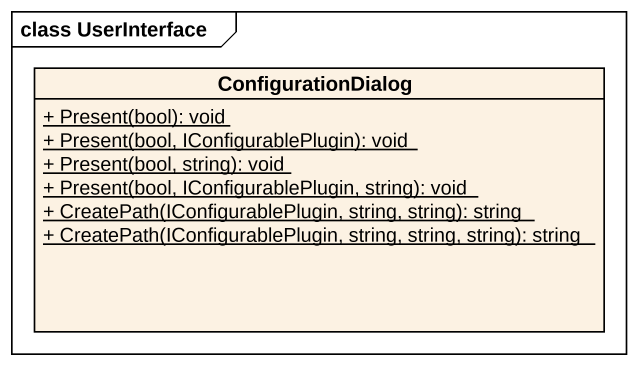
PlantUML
@startuml
mainframe class UserInterface
hide circle
hide empty members
skinparam classAttributeIconSize 0
class ConfigurationDialog {
  {static} + Present(bool): void
  {static} + Present(bool, IConfigurablePlugin): void
  {static} + Present(bool, string): void
  {static} + Present(bool, IConfigurablePlugin, string): void
  {static} + CreatePath(IConfigurablePlugin, string, string): string
  {static} + CreatePath(IConfigurablePlugin, string, string, string): string
}
@enduml
